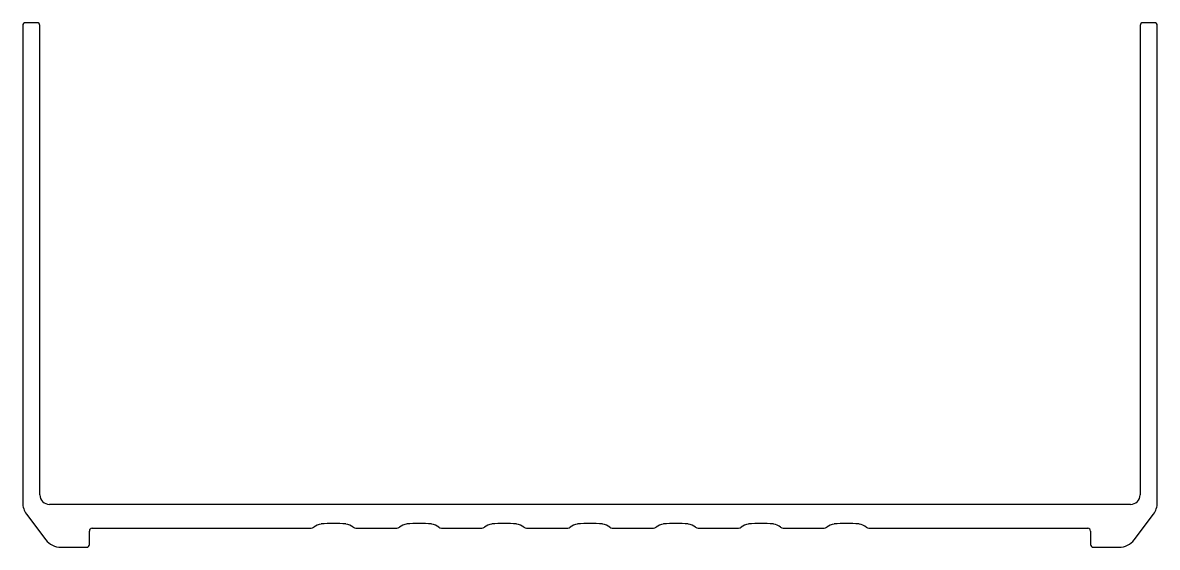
# Model space of a CAD drawing. Extents: x 2714 to 2833, y 1684 to 1739.
import ezdxf

# ---------------------------------------------------------------- set-up
doc = ezdxf.new("R2010")
doc.units = 0
doc.layers.get('0').update_dxf_attribs({"linetype": 'CONTINUOUS'})

msp = doc.modelspace()

# ---------------------------------------------------------------- linework, layer by layer
for p, q in [((2715.23, 1738.83), (2714.03, 1738.83)), ((2832.43, 1738.83), (2831.23, 1738.83)), ((2713.73, 1738.53), (2713.73, 1688.5)), ((2715.53, 1689.33), (2715.53, 1738.53)), ((2830.93, 1738.53), (2830.93, 1689.33)), ((2832.73, 1688.5), (2832.73, 1738.53)), ((2829.93, 1688.33), (2716.53, 1688.33)), ((2714.13, 1687.29), (2716.15, 1684.62)), ((2830.32, 1684.62), (2832.33, 1687.29)), ((2720.73, 1684.13), (2720.73, 1685.53)), ((2721.03, 1685.83), (2743.99, 1685.83)), ((2748.66, 1685.83), (2752.97, 1685.83)), ((2757.64, 1685.83), (2761.89, 1685.83)), ((2766.56, 1685.83), (2770.89, 1685.83)), ((2775.57, 1685.83), (2779.9, 1685.83)), ((2784.57, 1685.83), (2788.82, 1685.83)), ((2793.49, 1685.83), (2797.8, 1685.83)), ((2802.47, 1685.83), (2825.43, 1685.83)), ((2825.73, 1685.53), (2825.73, 1684.13)), ((2717.74, 1683.83), (2720.43, 1683.83)), ((2826.03, 1683.83), (2828.72, 1683.83))]:
    msp.add_line(p, q)
for centre, radius, start, end in [((2714.03, 1738.53), 0.3, 90, 180), ((2715.23, 1738.53), 0.3, 0, 90), ((2831.23, 1738.53), 0.3, 90, 180), ((2832.43, 1738.53), 0.3, 0, 90), ((2716.53, 1689.33), 1, 180, 270), ((2829.93, 1689.33), 1, 270, 0), ((2715.73, 1688.5), 2, 180, 217), ((2830.73, 1688.5), 2, 323, 0), ((2745.14, 1684.97), 1.3, 95.2069, 132.4657), ((2746.33, 1671.93), 14.4, 84.7931, 95.2069), ((2747.51, 1684.97), 1.3, 47.5343, 84.7931), ((2754.12, 1684.97), 1.3, 95.2069, 132.4657), ((2755.31, 1671.93), 14.4, 84.7931, 95.2069), ((2756.49, 1684.97), 1.3, 47.5343, 84.7931), ((2763.04, 1684.97), 1.3, 95.2069, 132.4657), ((2764.23, 1671.93), 14.4, 84.7931, 95.2069), ((2765.42, 1684.97), 1.3, 47.5343, 84.7931), ((2772.04, 1684.97), 1.3, 95.2069, 132.4657), ((2773.23, 1671.93), 14.4, 84.7931, 95.2069), ((2774.42, 1684.97), 1.3, 47.5343, 84.7931), ((2781.04, 1684.97), 1.3, 95.2069, 132.4657), ((2782.23, 1671.93), 14.4, 84.7931, 95.2069), ((2783.42, 1684.97), 1.3, 47.5343, 84.7931), ((2789.97, 1684.97), 1.3, 95.2069, 132.4657), ((2791.16, 1671.93), 14.4, 84.7931, 95.2069), ((2792.35, 1684.97), 1.3, 47.5343, 84.7931), ((2798.95, 1684.97), 1.3, 95.2069, 132.4657), ((2800.14, 1671.93), 14.4, 84.7931, 95.2069), ((2801.33, 1684.97), 1.3, 47.5343, 84.7931), ((2721.03, 1685.53), 0.3, 90, 180), ((2743.99, 1686.23), 0.4, 270, 312.4657), ((2748.66, 1686.23), 0.4, 227.5343, 270), ((2752.97, 1686.23), 0.4, 270, 312.4657), ((2757.64, 1686.23), 0.4, 227.5343, 270), ((2761.89, 1686.23), 0.4, 270, 312.4657), ((2766.56, 1686.23), 0.4, 227.5343, 270), ((2770.89, 1686.23), 0.4, 270, 312.4657), ((2775.57, 1686.23), 0.4, 227.5343, 270), ((2779.9, 1686.23), 0.4, 270, 312.4657), ((2784.57, 1686.23), 0.4, 227.5343, 270), ((2788.82, 1686.23), 0.4, 270, 312.4657), ((2793.49, 1686.23), 0.4, 227.5343, 270), ((2797.8, 1686.23), 0.4, 270, 312.4657), ((2802.47, 1686.23), 0.4, 227.5343, 270), ((2825.43, 1685.53), 0.3, 0, 90), ((2717.74, 1685.83), 2, 217, 270), ((2720.43, 1684.13), 0.3, 270, 360), ((2826.03, 1684.13), 0.3, 180, 270), ((2828.72, 1685.83), 2, 270, 323)]:
    msp.add_arc(centre, radius, start, end)

doc.saveas('drawing.dxf')
